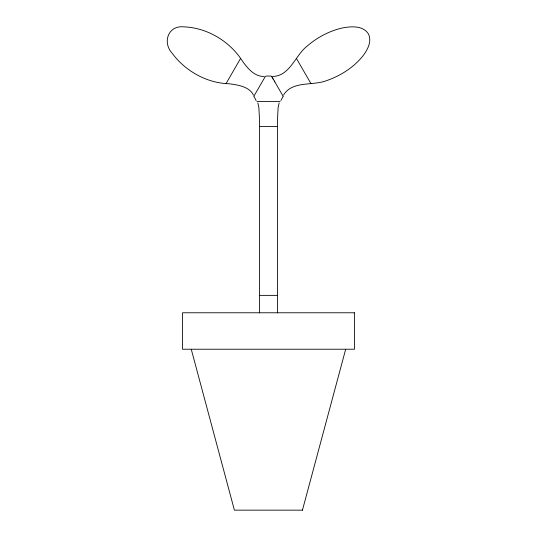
<?xml version="1.0" encoding="UTF-8"?>
<svg xmlns="http://www.w3.org/2000/svg" width="537" height="537" viewBox="0 0 537 537"><rect width="100%" height="100%" fill="white"/><g stroke="black" fill="none" stroke-linecap="round" stroke-linejoin="round"><path stroke-width="0.81" d="M259.458 312.896L259.405 117.825L258.854 107.313L257.847 102.903M277.542 312.896L277.595 117.825L278.146 107.313L279.153 102.903M345.687 349.225L302.445 510.15M283.066 96.492L280.938 100.5M283.529 95.083C292.222 80.543 313.044 86.014 326.55 80.644C340.485 75.831 353.48 67.588 362.817 56.07C367.462 49.995 372.282 41.295 368.301 33.717C362.817 25.4 351.01 26.279 342.452 27.958C329.241 30.931 316.958 37.536 306.781 46.41C295.377 55.418 289.705 76.187 272.769 76.442M226.017 83.658L240.61 58.379C227.856 40.168 206.127 27.622 183.788 26.85C168.128 25.199 162.255 42.356 172.062 53.129C185.178 70.991 206.839 83.201 229.138 83.759C237.69 84.967 249.235 86.444 253.471 95.083M253.86 96.271L265.453 76.194M264.231 76.442C253.598 76.885 245.946 66.333 240.61 58.379M266.184 76.059L270.715 76.046M256.941 101.547L280.092 101.547M259.425 126.591L277.575 126.591M259.425 295.37L277.575 295.37M354.487 312.776L182.513 312.776L182.513 349.225L354.487 349.225L354.38 312.776M302.6 510.15L234.4 510.15L191.246 349.225M256.122 100.58L254.041 96.559M296.39 58.379L310.983 83.658M271.541 76.187L283.14 96.271M271.836 76.697L272.044 77.046M272.366 77.617L272.601 78.019M273.145 78.959L273.555 79.671M274.36 81.067L274.863 81.939"/></g></svg>
